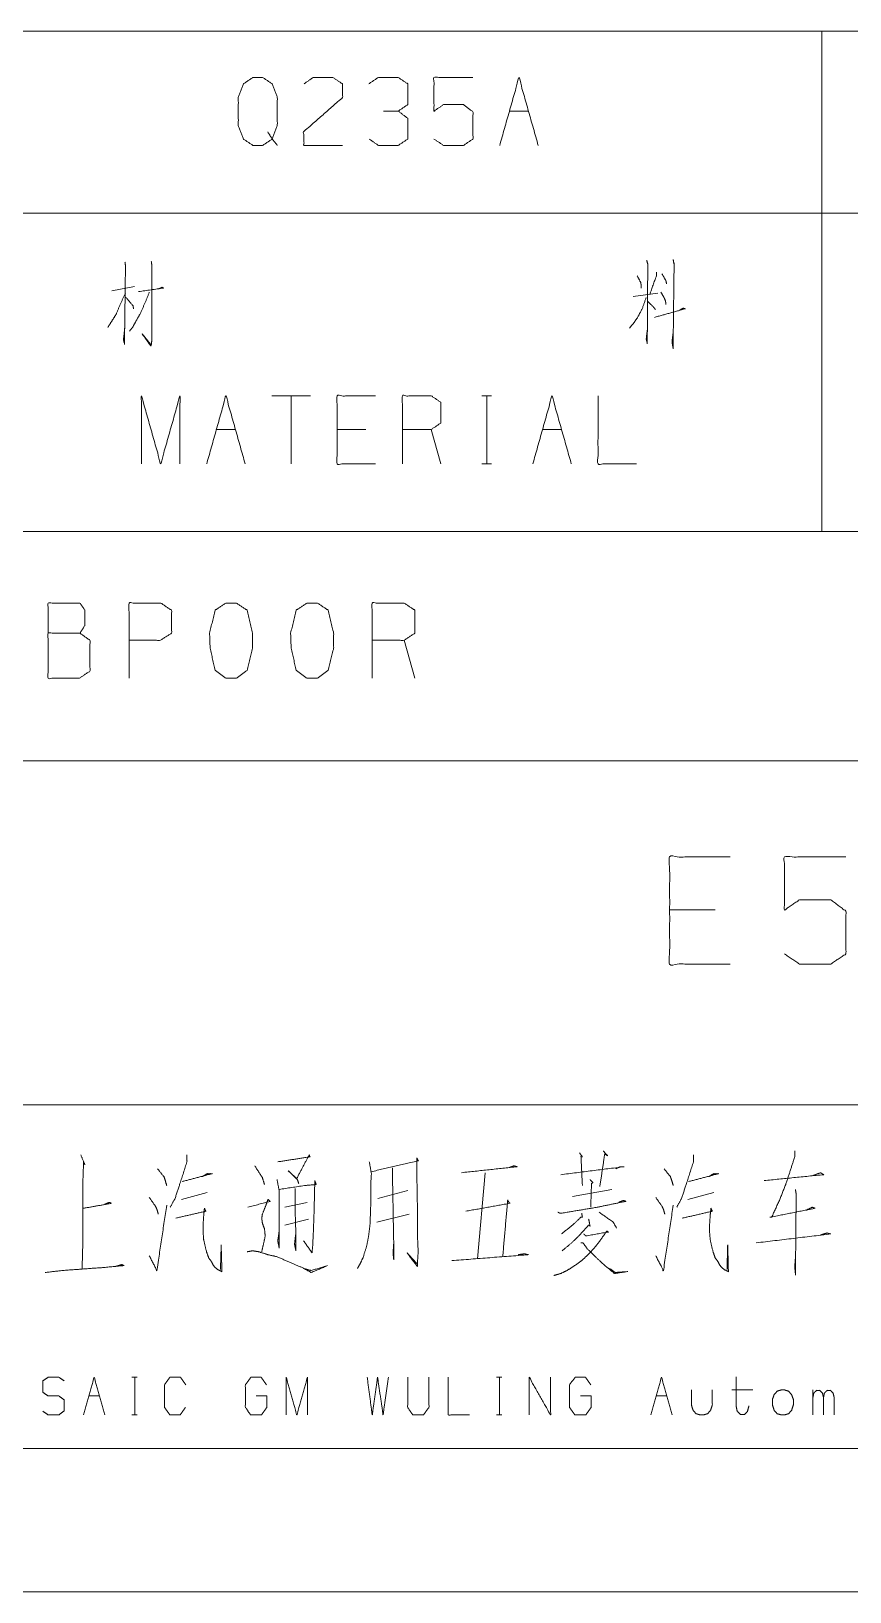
# Model space of a CAD drawing. Header units: millimetres. Extents: x 0 to 420, y 0 to 297.
# Drawn here: x 285.4 to 314, y 0 to 54.5 of the extents above; entities that cross this region are included whole.
import ezdxf

# ---------------------------------------------------------------- set-up
doc = ezdxf.new("R2010")
doc.units = ezdxf.units.MM
doc.layers.add('1', color=7, linetype='Continuous', true_color=0xffffff)

msp = doc.modelspace()

# ---------------------------------------------------------------- linework, layer by layer
at = {"layer": '1', "color": 95, "linetype": 'Continuous', "lineweight": 18}
for p, q in [((283, 54.463), (313, 54.463)), ((313, 54.463), (313, 48.113)), ((313, 54.463), (338, 54.463)), ((302.087, 51.675), (302.759, 51.675)), ((283, 48.113), (313, 48.113)), ((313, 48.113), (313, 37)), ((313, 48.113), (338, 48.113)), ((288.212, 45.4), (289.007, 45.55)), ((306.406, 45.2), (307.272, 45.325)), ((295.143, 41.737), (293.8, 41.737)), ((294.472, 41.737), (294.472, 39.362)), ((301.124, 41.737), (301.46, 41.737)), ((301.301, 41.737), (301.301, 39.362)), ((291.859, 40.563), (292.531, 40.563)), ((297.084, 40.563), (296.076, 40.563)), ((299.696, 39.362), (299.36, 40.563)), ((303.242, 40.563), (303.913, 40.563)), ((301.124, 39.362), (301.46, 39.362)), ((283, 37), (313, 37)), ((313, 37), (338, 37)), ((298.784, 31.882), (298.413, 33.206)), ((309.269, 23.795), (307.683, 23.795)), ((301.247, 14.626), (300.979, 11.625)), ((290.64, 13.695), (291.542, 13.936)), ((298.541, 14.005), (297.492, 13.729)), ((304.295, 13.798), (305.661, 14.04)), ((308.319, 13.695), (309.221, 13.936)), ((294.249, 13.419), (295.029, 13.591)), ((297.467, 12.901), (298.589, 13.177)), ((294.249, 12.798), (295.078, 13.005)), ((288.913, 7.485), (289.098, 7.485)), ((289.01, 7.485), (289.01, 6.174)), ((301.642, 7.485), (301.827, 7.485)), ((301.74, 7.485), (301.74, 6.174)), ((287.411, 6.836), (287.781, 6.836)), ((307.212, 6.836), (307.582, 6.836)), ((309.855, 7.043), (310.587, 7.043)), ((312.684, 6.174), (312.684, 7.043)), ((288.913, 6.174), (289.098, 6.174)), ((301.642, 6.174), (301.827, 6.174))]:
    msp.add_line(p, q, dxfattribs=at)
at = {"layer": '1', "color": 132, "linetype": 'Continuous', "lineweight": 18}
for p, q in [((235, 37), (415, 37)), ((235, 29), (415, 29)), ((285, 17), (394, 17)), ((25, 5), (415, 5)), ((235, 5), (415, 5)), ((0, 0), (420, 0))]:
    msp.add_line(p, q, dxfattribs=at)
at = {"layer": '1', "color": 95, "linetype": 'Continuous', "lineweight": 18}
for points, knots in [([(293.653, 50.95), (293.812, 50.7), (293.476, 50.475), (293.14, 50.475), (292.804, 50.7), (292.628, 51.175), (292.628, 52.15), (292.804, 52.625), (293.14, 52.85), (293.476, 52.85), (293.812, 52.625), (293.989, 52.15), (293.989, 51.2), (293.812, 50.7), (293.989, 50.475)], [0, 0, 0.043279, 0.102317, 0.151367, 0.210407, 0.284429, 0.426831, 0.500853, 0.559894, 0.608944, 0.667982, 0.742004, 0.880755, 0.958211, 1, 1]), ([(294.922, 52.625), (295.24, 52.85), (295.929, 52.85), (296.265, 52.625), (296.265, 52.15), (294.904, 50.95), (294.922, 50.475), (296.265, 50.475)], [0, 0, 0.069691, 0.192979, 0.265274, 0.350227, 0.674741, 0.759752, 1, 1]), ([(298.206, 51.675), (298.542, 51.9), (298.542, 52.625), (298.206, 52.85), (297.516, 52.85), (297.181, 52.625)], [0, 0, 0.153872, 0.429851, 0.583723, 0.846122, 1, 1]), ([(299.457, 50.7), (299.793, 50.475), (300.482, 50.475), (300.818, 50.7), (300.818, 51.65), (300.482, 51.9), (299.793, 51.9), (299.457, 51.675), (299.457, 52.85), (300.818, 52.85)], [0, 0, 0.062229, 0.168345, 0.230571, 0.376816, 0.441264, 0.547379, 0.609609, 0.79049, 1, 1]), ([(297.198, 50.7), (297.516, 50.475), (298.206, 50.475), (298.542, 50.7), (298.542, 51.425), (298.206, 51.675), (297.693, 51.675)], [0, 0, 0.124123, 0.34369, 0.472445, 0.703376, 0.836727, 1, 1]), ([(288.672, 46.4), (288.689, 46.275), (288.654, 43.55), (288.619, 43.7), (288.672, 44.175)], [0, 0, 0.03624, 0.818558, 0.862798, 1, 1]), ([(289.591, 46.425), (289.608, 46.3), (289.608, 43.675), (289.591, 43.525), (289.573, 43.475), (289.273, 43.9), (289.573, 43.525)], [0, 0, 0.03191, 0.695404, 0.733579, 0.746984, 0.878542, 1, 1]), ([(306.883, 46.475), (306.919, 46.325), (306.901, 43.575), (306.866, 43.725), (306.901, 44.025)], [0, 0, 0.04586, 0.864244, 0.910105, 1, 1]), ([(307.803, 46.5), (307.838, 46.325), (307.803, 43.4), (307.767, 43.625), (307.803, 43.925)], [0, 0, 0.049134, 0.854185, 0.916866, 1, 1]), ([(306.548, 45.925), (306.671, 45.7), (306.689, 45.6), (306.689, 45.5)], [0, 0, 0.560245, 0.781808, 1, 1]), ([(307.219, 46.05), (307.219, 45.925), (306.989, 45.275)], [0, 0, 0.153484, 1, 1]), ([(307.414, 46), (307.555, 45.75), (307.573, 45.65)], [0, 0, 0.738795, 1, 1]), ([(288.689, 45.325), (288.513, 44.95), (288.371, 44.6), (288.23, 44.375), (288.071, 44.125)], [0, 0, 0.306151, 0.584923, 0.781175, 1, 1]), ([(289.52, 45.35), (289.379, 45), (289.202, 44.6), (289.043, 44.325), (288.937, 44.125), (288.831, 44)], [0, 0, 0.247885, 0.535064, 0.743693, 0.892347, 1, 1]), ([(289.149, 45.375), (290.015, 45.5), (289.962, 45.525), (289.856, 45.475)], [0, 0, 0.832664, 0.888443, 1, 1]), ([(307.378, 45.35), (307.484, 45.175), (307.537, 45.05), (307.555, 44.925)], [0, 0, 0.438509, 0.729472, 1, 1]), ([(288.707, 45.175), (288.954, 44.875), (288.972, 44.775)], [0, 0, 0.792937, 1, 1]), ([(306.866, 45.175), (306.724, 44.775), (306.565, 44.475), (306.424, 44.275), (306.283, 44.1)], [0, 0, 0.34388, 0.619111, 0.817638, 1, 1]), ([(306.901, 45.05), (307.131, 44.825), (307.184, 44.75)], [0, 0, 0.777846, 1, 1]), ([(307.149, 44.475), (308.227, 44.775), (308.156, 44.8), (308.032, 44.725)], [0, 0, 0.835919, 0.891927, 1, 1]), ([(289.247, 39.362), (289.247, 41.737), (289.919, 39.362), (290.59, 41.737), (290.59, 39.362)], [0, 0, 0.245192, 0.5, 0.754808, 1, 1]), ([(297.42, 39.362), (296.076, 39.362), (296.076, 41.737), (297.42, 41.737)], [0, 0, 0.26539, 0.73461, 1, 1]), ([(298.353, 39.362), (298.353, 41.737), (299.36, 41.737), (299.696, 41.513), (299.696, 40.788), (299.36, 40.563), (298.353, 40.563)], [0, 0, 0.400952, 0.571034, 0.639278, 0.761674, 0.829918, 1, 1]), ([(305.182, 41.737), (305.182, 39.362), (306.526, 39.362)], [0, 0, 0.638733, 1, 1]), ([(285.986, 33.455), (285.986, 34.504), (287.098, 34.504), (287.274, 34.255), (287.274, 33.731), (287.098, 33.455), (285.986, 33.455), (285.986, 31.882), (287.079, 31.882), (287.45, 32.13), (287.45, 33.206), (287.098, 33.455)], [0, 0, 0.115916, 0.238847, 0.272469, 0.330428, 0.366584, 0.489514, 0.663389, 0.784163, 0.833486, 0.952453, 1, 1]), ([(288.815, 31.882), (288.815, 34.504), (289.927, 34.504), (290.298, 34.255), (290.298, 33.455), (289.907, 33.206), (288.815, 33.206)], [0, 0, 0.401148, 0.571313, 0.639589, 0.762044, 0.83282, 1, 1]), ([(292.561, 31.882), (292.931, 32.158), (293.126, 32.93), (293.126, 33.455), (292.931, 34.255), (292.561, 34.504), (292.19, 34.504), (291.819, 34.255), (291.624, 33.455), (291.643, 32.93), (291.819, 32.158), (292.19, 31.882), (292.561, 31.882)], [0, 0, 0.067525, 0.18397, 0.260582, 0.380941, 0.446139, 0.500306, 0.565503, 0.685862, 0.762527, 0.878308, 0.945833, 1, 1]), ([(295.389, 31.882), (295.76, 32.158), (295.955, 32.93), (295.955, 33.455), (295.76, 34.255), (295.389, 34.504), (295.018, 34.504), (294.648, 34.255), (294.453, 33.455), (294.472, 32.93), (294.648, 32.158), (295.018, 31.882), (295.389, 31.882)], [0, 0, 0.067526, 0.183972, 0.260584, 0.380944, 0.446141, 0.500306, 0.565504, 0.685863, 0.762529, 0.87831, 0.945835, 1, 1]), ([(297.301, 31.882), (297.301, 34.504), (298.413, 34.504), (298.784, 34.255), (298.784, 33.455), (298.413, 33.206), (297.301, 33.206)], [0, 0, 0.40095, 0.571035, 0.639277, 0.761673, 0.829915, 1, 1]), ([(309.798, 21.906), (307.683, 21.906), (307.683, 25.646), (309.798, 25.646)], [0, 0, 0.265391, 0.734609, 1, 1]), ([(311.69, 22.26), (312.219, 21.906), (313.304, 21.906), (313.833, 22.26), (313.833, 23.756), (313.304, 24.15), (312.219, 24.15), (311.69, 23.795), (311.69, 25.646), (313.833, 25.646)], [0, 0, 0.062228, 0.168344, 0.230572, 0.376816, 0.441265, 0.547381, 0.609609, 0.79049, 1, 1]), ([(294.005, 15.006), (295.127, 15.178), (295.102, 15.247), (294.663, 14.419), (294.371, 14.695), (294.688, 14.385), (294.736, 14.247)], [0, 0, 0.361753, 0.385074, 0.683733, 0.811934, 0.953357, 1, 1]), ([(304.539, 15.316), (304.637, 15.178), (304.588, 15.178), (304.637, 14.178)], [0, 0, 0.138589, 0.178592, 1, 1]), ([(305.368, 15.385), (305.515, 15.213), (305.417, 15.282), (305.246, 14.143)], [0, 0, 0.151118, 0.230947, 1, 1]), ([(312.05, 15.385), (312.05, 15.178), (311.733, 14.212), (311.513, 13.66), (311.245, 13.074), (311.196, 13.074), (312.757, 13.384), (312.66, 13.419), (312.44, 13.315)], [0, 0, 0.046524, 0.275032, 0.408545, 0.553501, 0.564465, 0.92219, 0.945453, 1, 1]), ([(287.128, 15.247), (287.274, 14.902), (287.226, 15.006), (287.201, 14.281), (287.201, 12.246), (287.177, 11.28)], [0, 0, 0.088891, 0.116032, 0.287978, 0.770794, 1, 1]), ([(289.81, 14.764), (290.03, 14.488), (290.079, 14.35), (290.127, 14.178)], [0, 0, 0.519919, 0.73571, 1, 1]), ([(290.835, 15.247), (290.835, 15.006), (290.591, 14.247), (290.42, 13.729), (290.249, 13.419)], [0, 0, 0.124612, 0.535976, 0.817159, 1, 1]), ([(293.2, 14.868), (293.468, 14.454), (293.541, 14.212)], [0, 0, 0.661595, 1, 1]), ([(297.199, 15.006), (297.272, 14.592), (297.248, 14.178), (297.248, 13.453), (297.223, 12.798), (297.175, 12.418), (297.102, 12.039), (296.98, 11.659), (296.882, 11.452), (296.784, 11.28)], [0, 0, 0.110336, 0.219176, 0.409317, 0.581468, 0.681885, 0.783317, 0.887931, 0.947989, 1, 1]), ([(297.272, 14.661), (298.906, 15.04), (298.858, 15.144), (298.858, 14.626), (298.882, 13.212), (298.882, 12.384), (298.906, 11.866), (298.882, 11.521), (298.882, 11.349), (298.516, 11.832), (298.858, 11.452)], [0, 0, 0.250211, 0.267275, 0.344454, 0.55544, 0.678925, 0.756189, 0.80777, 0.833496, 0.923863, 1, 1]), ([(298.004, 14.799), (298.053, 12.073), (298.053, 11.59), (298.028, 11.797), (298.053, 12.211)], [0, 0, 0.711345, 0.837386, 0.891777, 1, 1]), ([(300.418, 14.626), (302.345, 14.833), (302.247, 14.868), (302.076, 14.799)], [0, 0, 0.870762, 0.917258, 1, 1]), ([(303.881, 14.557), (306.076, 14.833), (305.954, 14.833), (305.807, 14.764)], [0, 0, 0.886329, 0.935184, 1, 1]), ([(307.49, 14.764), (307.709, 14.488), (307.758, 14.35), (307.807, 14.178)], [0, 0, 0.519919, 0.73571, 1, 1]), ([(308.514, 15.247), (308.514, 15.006), (308.27, 14.247), (308.099, 13.729), (307.929, 13.419)], [0, 0, 0.124612, 0.535976, 0.817159, 1, 1]), ([(290.664, 14.316), (291.713, 14.592), (291.542, 14.592), (291.371, 14.488)], [0, 0, 0.745411, 0.862774, 1, 1]), ([(293.98, 14.385), (294.053, 14.005), (294.053, 12.004), (294.005, 12.246), (294.053, 12.591)], [0, 0, 0.129595, 0.800553, 0.883167, 1, 1]), ([(294.053, 14.04), (294.932, 14.178), (295.346, 14.212), (295.297, 14.35), (295.273, 13.281), (295.249, 12.625), (295.224, 12.073), (295.2, 11.832), (294.907, 12.246)], [0, 0, 0.19844, 0.29133, 0.324006, 0.56283, 0.709269, 0.832622, 0.88681, 1, 1]), ([(304.905, 14.385), (305.003, 14.281), (304.954, 14.247), (304.929, 13.419)], [0, 0, 0.138047, 0.196037, 1, 1]), ([(308.343, 14.316), (309.392, 14.592), (309.221, 14.592), (309.051, 14.488)], [0, 0, 0.745418, 0.86277, 1, 1]), ([(310.977, 14.35), (313.05, 14.557), (312.952, 14.626), (312.684, 14.523)], [0, 0, 0.836554, 0.884532, 1, 1]), ([(289.518, 13.764), (289.737, 13.453), (289.786, 13.35), (289.835, 13.177)], [0, 0, 0.564231, 0.734008, 1, 1]), ([(292.956, 13.419), (293.736, 13.626), (293.663, 13.695), (293.59, 13.488), (293.468, 13.177), (293.444, 13.039), (293.468, 12.867), (293.541, 12.66), (293.566, 12.418), (293.492, 12.073), (293.444, 11.866)], [0, 0, 0.288064, 0.323943, 0.402265, 0.521269, 0.571261, 0.63341, 0.711732, 0.798322, 0.924133, 1, 1]), ([(294.614, 14.074), (294.614, 13.212), (294.639, 12.384), (294.639, 11.901), (294.59, 12.142), (294.639, 12.556)], [0, 0, 0.304008, 0.595981, 0.766226, 0.853067, 1, 1]), ([(300.564, 13.281), (302.101, 13.557), (302.028, 13.66), (301.857, 11.694)], [0, 0, 0.426351, 0.460965, 1, 1]), ([(303.783, 13.246), (303.856, 13.212), (303.905, 13.212), (305.149, 13.419), (306.149, 13.626), (306.076, 13.66), (305.905, 13.591)], [0, 0, 0.030219, 0.048442, 0.519512, 0.900991, 0.93121, 1, 1]), ([(307.197, 13.764), (307.416, 13.453), (307.465, 13.35), (307.514, 13.177)], [0, 0, 0.564239, 0.734012, 1, 1]), ([(312.074, 14.04), (312.099, 13.867), (312.074, 11.073), (312.05, 11.349), (312.074, 11.694)], [0, 0, 0.048504, 0.826565, 0.903707, 1, 1]), ([(287.226, 13.384), (288.201, 13.557), (288.128, 13.591), (287.957, 13.522)], [0, 0, 0.788943, 0.853361, 1, 1]), ([(289.518, 11.728), (289.786, 11.211), (290.127, 13.488)], [0, 0, 0.202025, 1, 1]), ([(290.444, 13.039), (291.493, 13.281), (291.444, 13.384), (291.42, 13.143), (291.396, 12.798), (291.396, 12.556), (291.42, 12.28), (291.518, 11.866), (291.591, 11.659), (291.688, 11.521), (291.786, 11.349), (291.908, 11.245), (292.054, 11.176), (292.03, 12.108), (292.005, 11.245)], [0, 0, 0.198341, 0.219427, 0.264158, 0.327895, 0.3724, 0.423461, 0.501845, 0.542306, 0.573453, 0.609975, 0.639452, 0.669269, 0.84099, 1, 1]), ([(304.612, 13.212), (304.637, 13.074), (304.588, 13.074), (304.295, 12.798), (303.905, 12.487)], [0, 0, 0.128573, 0.17333, 0.54243, 1, 1]), ([(305.222, 13.246), (305.71, 12.901), (305.832, 12.694)], [0, 0, 0.713213, 1, 1]), ([(307.197, 11.728), (307.465, 11.211), (307.807, 13.488)], [0, 0, 0.202027, 1, 1]), ([(308.124, 13.039), (309.173, 13.281), (309.124, 13.384), (309.099, 13.143), (309.075, 12.798), (309.075, 12.556), (309.099, 12.28), (309.197, 11.866), (309.27, 11.659), (309.368, 11.521), (309.465, 11.349), (309.587, 11.245), (309.734, 11.176), (309.709, 12.108), (309.685, 11.245)], [0, 0, 0.198341, 0.219426, 0.264158, 0.327895, 0.3724, 0.423461, 0.501845, 0.542305, 0.57345, 0.609972, 0.639449, 0.66927, 0.84099, 1, 1]), ([(304.685, 12.487), (304.759, 12.418), (305.539, 12.556), (305.49, 12.591), (305.198, 12.177), (305.027, 11.97), (304.832, 11.763), (304.612, 11.556), (304.368, 11.383), (304.1, 11.211), (303.881, 11.107), (303.637, 11.038)], [0, 0, 0.029336, 0.260529, 0.277957, 0.425844, 0.50411, 0.587085, 0.675092, 0.762231, 0.855274, 0.926064, 1, 1]), ([(304.856, 13.005), (304.905, 12.763), (304.856, 12.798), (304.515, 12.418), (304.222, 12.142), (303.929, 11.901)], [0, 0, 0.154138, 0.191518, 0.510905, 0.762591, 1, 1]), ([(304.588, 12.177), (304.661, 12.177), (304.807, 11.97), (305.344, 11.452), (305.759, 11.107), (306.222, 11.176), (305.783, 11.142), (305.588, 11.28)], [0, 0, 0.026517, 0.118384, 0.388536, 0.584008, 0.7538, 0.913392, 1, 1]), ([(310.708, 12.177), (313.294, 12.487), (313.172, 12.522), (312.952, 12.453)], [0, 0, 0.879479, 0.922284, 1, 1]), ([(292.931, 11.866), (293.127, 11.901), (293.346, 11.866), (293.663, 11.763), (293.98, 11.694), (294.444, 11.487), (294.858, 11.314), (295.175, 11.142), (295.736, 11.383), (295.175, 11.211), (294.907, 11.28)], [0, 0, 0.051192, 0.108601, 0.194771, 0.278606, 0.409731, 0.525759, 0.619013, 0.776803, 0.92843, 1, 1]), ([(300.076, 11.556), (302.735, 11.763), (302.613, 11.797), (302.394, 11.763)], [0, 0, 0.884285, 0.926313, 1, 1]), ([(285.884, 11.142), (286.47, 11.211), (287.884, 11.314), (288.64, 11.383), (288.567, 11.418), (288.299, 11.349)], [0, 0, 0.188617, 0.642502, 0.885462, 0.911348, 1, 1]), ([(285.801, 6.298), (285.987, 6.174), (286.367, 6.174), (286.552, 6.312), (286.552, 6.698), (286.367, 6.836), (285.996, 6.836), (285.801, 6.961), (285.801, 7.361), (285.996, 7.485), (286.367, 7.485), (286.552, 7.361)], [0, 0, 0.068034, 0.184057, 0.25452, 0.372334, 0.442797, 0.555846, 0.626371, 0.748393, 0.818918, 0.931966, 1, 1]), ([(290.786, 6.436), (290.6, 6.174), (290.239, 6.174), (290.054, 6.436), (290.054, 7.223), (290.239, 7.485), (290.61, 7.485), (290.795, 7.223)], [0, 0, 0.114569, 0.243366, 0.357935, 0.638584, 0.753153, 0.885431, 1, 1]), ([(293.253, 6.836), (293.624, 6.836), (293.624, 6.436), (293.439, 6.174), (293.058, 6.174), (292.873, 6.436), (292.873, 7.223), (293.068, 7.485), (293.429, 7.485), (293.614, 7.223)], [0, 0, 0.103295, 0.214796, 0.304261, 0.410274, 0.49974, 0.718896, 0.809958, 0.910535, 1, 1]), ([(294.297, 6.174), (294.297, 7.485), (294.668, 6.174), (295.039, 7.485), (295.039, 6.174)], [0, 0, 0.245192, 0.5, 0.754808, 1, 1]), ([(297.126, 7.485), (297.301, 6.174), (297.487, 7.485), (297.682, 6.174), (297.867, 7.485)], [0, 0, 0.249746, 0.499742, 0.750003, 1, 1]), ([(298.54, 7.485), (298.54, 6.436), (298.716, 6.174), (299.086, 6.174), (299.282, 6.436), (299.282, 7.485)], [0, 0, 0.337152, 0.438599, 0.557781, 0.662848, 1, 1]), ([(299.954, 7.485), (299.954, 6.174), (300.696, 6.174)], [0, 0, 0.638735, 1, 1]), ([(302.783, 6.174), (302.783, 7.485), (303.525, 6.174), (303.525, 7.485)], [0, 0, 0.317574, 0.682426, 1, 1]), ([(304.568, 6.836), (304.939, 6.836), (304.939, 6.436), (304.754, 6.174), (304.373, 6.174), (304.188, 6.436), (304.188, 7.223), (304.383, 7.485), (304.744, 7.485), (304.929, 7.223)], [0, 0, 0.103295, 0.214796, 0.304261, 0.410274, 0.49974, 0.718896, 0.809958, 0.910535, 1, 1]), ([(307.026, 6.174), (307.397, 7.485), (307.768, 6.174)], [0, 0, 0.500001, 1, 1]), ([(310.45, 6.491), (310.401, 6.298), (310.294, 6.188), (310.157, 6.188), (310.04, 6.298), (310.001, 6.491), (310.001, 7.499)], [0, 0, 0.107406, 0.190396, 0.26402, 0.350759, 0.456999, 1, 1]), ([(308.441, 7.043), (308.441, 6.519), (308.499, 6.34), (308.606, 6.215), (308.743, 6.174), (308.87, 6.174), (309.006, 6.215), (309.114, 6.34), (309.172, 6.519), (309.172, 7.043)], [0, 0, 0.242016, 0.329107, 0.404862, 0.470732, 0.529268, 0.595138, 0.670893, 0.757984, 1, 1]), ([(311.328, 6.34), (311.435, 6.215), (311.572, 6.174), (311.698, 6.174), (311.835, 6.215), (311.942, 6.34), (312.001, 6.519), (312.001, 6.712), (311.942, 6.878), (311.835, 7.002), (311.698, 7.043), (311.572, 7.043), (311.435, 7.002), (311.328, 6.878), (311.269, 6.712), (311.269, 6.519), (311.328, 6.34)], [0, 0, 0.063224, 0.118198, 0.167051, 0.222025, 0.285248, 0.357933, 0.432348, 0.5, 0.563224, 0.618198, 0.667051, 0.722025, 0.785248, 0.8529, 0.927315, 1, 1]), ([(312.684, 6.781), (312.713, 6.933), (312.81, 7.03), (312.918, 7.03), (313.015, 6.933), (313.054, 6.781), (313.054, 6.174)], [0, 0, 0.118877, 0.224452, 0.306993, 0.412569, 0.533091, 1, 1]), ([(313.054, 6.781), (313.084, 6.933), (313.181, 7.03), (313.298, 7.03), (313.386, 6.933), (313.425, 6.781), (313.425, 6.174)], [0, 0, 0.118605, 0.223938, 0.31376, 0.413913, 0.53416, 1, 1])]:
    msp.add_open_spline(points, degree=1, knots=knots, dxfattribs=at)
for points in [[(301.751, 50.475), (302.423, 52.85), (303.095, 50.475)], [(291.524, 39.362), (292.195, 41.737), (292.867, 39.362)], [(302.906, 39.362), (303.578, 41.737), (304.249, 39.362)], [(287.225, 6.174), (287.596, 7.485), (287.967, 6.174)]]:
    msp.add_open_spline(points, degree=1, dxfattribs=at)

doc.saveas('drawing.dxf')
